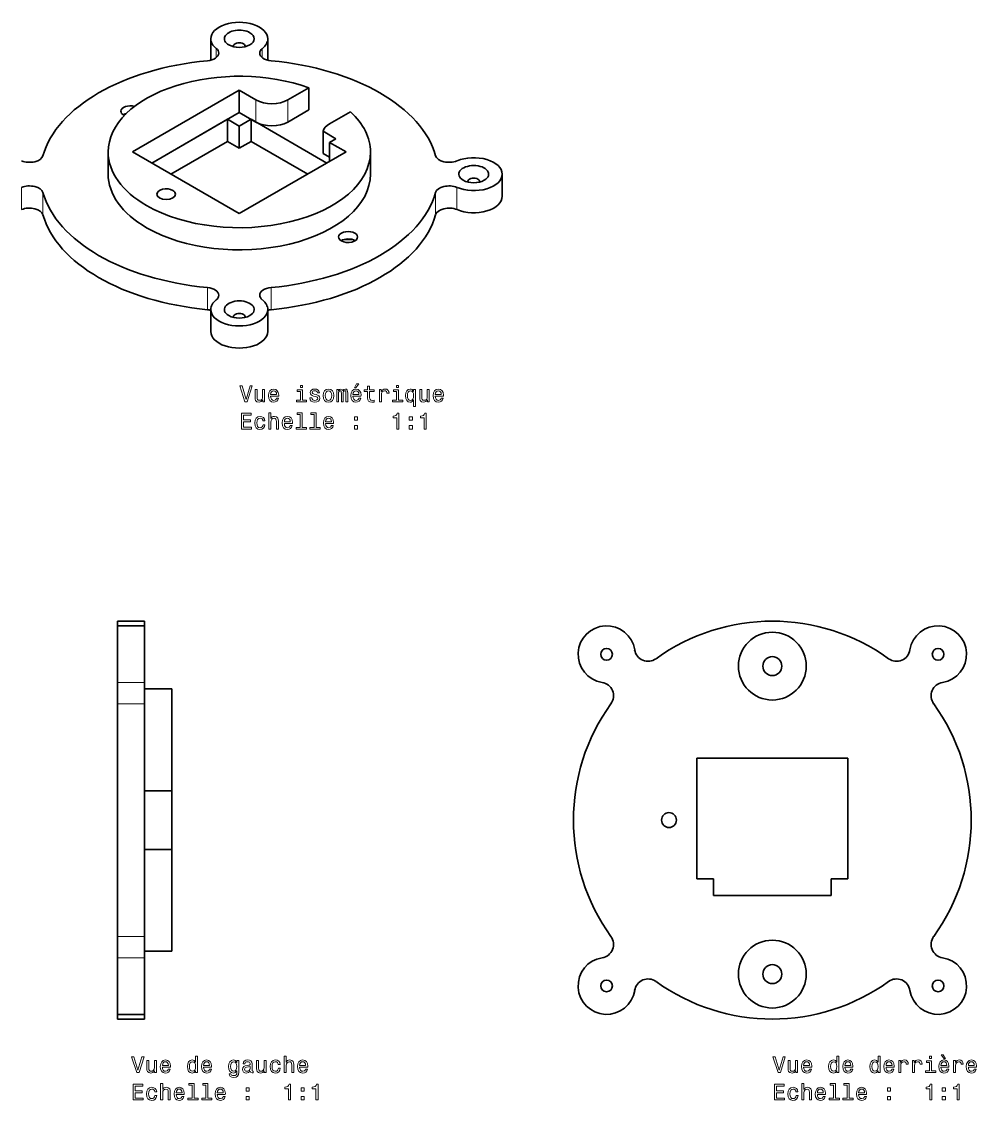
# Model space of a CAD drawing. Extents: x 499 to 928, y 313 to 597.
# Drawn here: x 716.4 to 927.6, y 358.5 to 597.1 of the extents above; entities that cross this region are included whole.
import ezdxf

# ---------------------------------------------------------------- set-up
doc = ezdxf.new("R2010")
doc.units = 0

msp = doc.modelspace()

# ---------------------------------------------------------------- linework, layer by layer
at = {"color": 7, "lineweight": 35, "ltscale": 0.11844}
for p, q in [((758.25, 593.31), (758.25, 588.58)), ((770.85, 593.31), (770.85, 588.58))]:
    msp.add_line(p, q, dxfattribs=at)
at = {"color": 7, "lineweight": 13, "ltscale": 0.050905}
for p, q in [((759.45, 589.14), (759.45, 591.18)), ((769.64, 589.14), (769.64, 591.18))]:
    msp.add_line(p, q, dxfattribs=at)
at = {"color": 7, "lineweight": 35, "ltscale": 0.134218}
msp.add_line((775.29, 579.78), (779.94, 582.47), dxfattribs=at)
at = {"color": 7, "lineweight": 35, "ltscale": 0.122473}
msp.add_line((779.94, 577.57), (779.94, 582.47), dxfattribs=at)
at = {"color": 7, "lineweight": 35}
for p, q in [((740.93, 568.27), (764.55, 581.91)), ((745.17, 565.82), (764.55, 577.01)), ((740.93, 568.27), (764.55, 554.64)), ((788.16, 568.27), (764.55, 554.64)), ((749.61, 427), (749.61, 449.51)), ((737.61, 420.5), (737.61, 446.23)), ((743.61, 420.5), (743.61, 446.23)), ((899.16, 434.2), (865.76, 434.2)), ((865.76, 407.5), (865.76, 434.2)), ((899.16, 434.2), (899.16, 407.5)), ((737.61, 394.77), (737.61, 420.5)), ((743.61, 394.77), (743.61, 420.5)), ((749.61, 391.49), (749.61, 414)), ((869.46, 403.8), (895.46, 403.8)), ((869.46, 403.8), (895.46, 403.8))]:
    msp.add_line(p, q, dxfattribs=at)
at = {"color": 7, "lineweight": 35, "ltscale": 0.106144}
for p, q in [((768.22, 579.78), (764.55, 581.91)), ((768.22, 574.88), (764.55, 577.01))]:
    msp.add_line(p, q, dxfattribs=at)
at = {"color": 7, "lineweight": 35, "ltscale": 0.122475}
for p, q in [((764.55, 577.01), (764.55, 581.91)), ((761.93, 570.6), (761.93, 575.5)), ((767.16, 570.6), (767.16, 575.5)), ((764.55, 569.09), (764.55, 573.99)), ((783.07, 572.84), (783.07, 567.94)), ((735.53, 563.37), (735.53, 568.27)), ((793.56, 563.37), (793.56, 568.27)), ((822.71, 563.37), (822.71, 558.47)), ((758.25, 533.43), (758.25, 528.53)), ((770.85, 533.43), (770.85, 528.53))]:
    msp.add_line(p, q, dxfattribs=at)
at = {"color": 7, "lineweight": 13, "ltscale": 0.122475}
for p, q in [((768.22, 574.88), (768.22, 579.78)), ((775.29, 574.88), (775.29, 579.78)), ((716.39, 555.53), (716.39, 560.43)), ((721.11, 554.41), (721.11, 559.31)), ((807.98, 559.31), (807.98, 554.41)), ((812.7, 560.43), (812.7, 555.53)), ((757.5, 533.4), (757.5, 538.3)), ((771.59, 533.4), (771.59, 538.3))]:
    msp.add_line(p, q, dxfattribs=at)
at = {"color": 7, "lineweight": 35, "ltscale": 0.134219}
for p, q in [((779.94, 577.57), (775.29, 574.88)), ((784.49, 574.48), (789.14, 577.16))]:
    msp.add_line(p, q, dxfattribs=at)
at = {"color": 7, "lineweight": 35, "ltscale": 0.483775}
for p, q in [((745.17, 565.82), (761.93, 575.5)), ((783.92, 565.82), (767.16, 575.5))]:
    msp.add_line(p, q, dxfattribs=at)
at = {"color": 7, "lineweight": 35, "ltscale": 0.075525}
for p, q in [((764.55, 573.99), (761.93, 575.5)), ((764.55, 573.99), (767.16, 575.5)), ((764.55, 569.09), (761.93, 570.6)), ((764.55, 569.09), (767.16, 570.6))]:
    msp.add_line(p, q, dxfattribs=at)
at = {"color": 7, "lineweight": 35, "ltscale": 0.08165}
msp.add_line((785.9, 571.21), (783.07, 572.84), dxfattribs=at)
at = {"color": 7, "lineweight": 35, "ltscale": 0.3613}
for p, q in [((749.41, 563.37), (761.93, 570.6)), ((779.68, 563.37), (767.16, 570.6))]:
    msp.add_line(p, q, dxfattribs=at)
at = {"color": 7, "lineweight": 35, "ltscale": 0.040824}
msp.add_line((785.9, 571.21), (784.49, 570.39), dxfattribs=at)
at = {"color": 7, "lineweight": 35, "ltscale": 0.106145}
for p, q in [((784.49, 570.39), (784.49, 566.15)), ((788.16, 568.27), (784.49, 570.39))]:
    msp.add_line(p, q, dxfattribs=at)
at = {"color": 7, "lineweight": 35, "ltscale": 0.040825}
msp.add_line((784.49, 567.13), (783.07, 567.94), dxfattribs=at)
at = {"color": 7, "lineweight": 35, "ltscale": 0.030039}
msp.add_line((737.61, 463.3), (737.61, 464.5), dxfattribs=at)
at = {"color": 7, "lineweight": 35, "ltscale": 0.15}
for p, q in [((737.61, 464.5), (743.61, 464.5)), ((743.61, 463.47), (737.61, 463.47)), ((743.61, 449.51), (749.61, 449.51)), ((743.61, 427), (749.61, 427)), ((743.61, 414), (749.61, 414)), ((743.61, 391.49), (749.61, 391.49)), ((743.61, 377.53), (737.61, 377.53)), ((737.61, 376.5), (743.61, 376.5))]:
    msp.add_line(p, q, dxfattribs=at)
at = {"color": 7, "lineweight": 35, "ltscale": 0.313062}
for p, q in [((737.61, 463.47), (737.61, 450.95)), ((743.61, 450.95), (743.61, 463.47)), ((737.61, 390.05), (737.61, 377.53)), ((743.61, 377.53), (743.61, 390.05))]:
    msp.add_line(p, q, dxfattribs=at)
at = {"color": 7, "lineweight": 35, "ltscale": 0.025726}
msp.add_line((743.61, 463.47), (743.61, 464.5), dxfattribs=at)
at = {"color": 7, "lineweight": 13, "ltscale": 0.15}
for p, q in [((737.61, 450.95), (743.61, 450.95)), ((737.61, 446.23), (743.61, 446.23)), ((737.61, 394.77), (743.61, 394.77)), ((737.61, 390.05), (743.61, 390.05))]:
    msp.add_line(p, q, dxfattribs=at)
at = {"color": 7, "lineweight": 35, "ltscale": 0.117937}
for p, q in [((737.61, 446.23), (737.61, 450.95)), ((743.61, 446.23), (743.61, 450.95)), ((737.61, 390.05), (737.61, 394.77)), ((743.61, 390.05), (743.61, 394.77))]:
    msp.add_line(p, q, dxfattribs=at)
at = {"color": 7, "lineweight": 35, "ltscale": 0.055}
msp.add_line((899.16, 434.2), (899.16, 432), dxfattribs=at)
at = {"color": 7, "lineweight": 35, "ltscale": 0.325}
msp.add_line((749.61, 414), (749.61, 427), dxfattribs=at)
at = {"color": 7, "lineweight": 35, "ltscale": 0.0375}
msp.add_line((899.16, 409), (899.16, 407.5), dxfattribs=at)
at = {"color": 7, "lineweight": 35, "ltscale": 0.0925}
for p, q in [((869.46, 407.5), (865.76, 407.5)), ((869.46, 407.5), (869.46, 403.8)), ((895.46, 407.5), (895.46, 403.8)), ((895.46, 407.5), (899.16, 407.5))]:
    msp.add_line(p, q, dxfattribs=at)
at = {"color": 7, "lineweight": 35, "ltscale": 0.025702}
for p, q in [((737.61, 376.5), (737.61, 377.53)), ((743.61, 376.5), (743.61, 377.53))]:
    msp.add_line(p, q, dxfattribs=at)
at = {"color": 7, "lineweight": 13}
for points in [[(766.94, 516.54), (766.06, 513.56), (765.16, 516.54), (764.68, 516.54), (765.81, 513.04), (766.32, 513.04), (767.42, 516.54)], [(770.14, 515.75), (769.7, 515.75), (769.7, 514.18), (769.65, 513.82), (769.5, 513.56), (769.28, 513.4), (768.98, 513.35), (768.74, 513.39), (768.59, 513.51), (768.51, 513.71), (768.49, 514.01), (768.49, 515.75), (768.04, 515.75), (768.04, 513.97), (768.06, 513.61), (768.15, 513.31), (768.45, 513.04), (768.91, 512.94), (769.17, 512.98), (769.38, 513.07), (769.57, 513.22), (769.72, 513.45), (769.72, 513.04), (770.14, 513.04)], [(771.48, 514.26), (773.26, 514.26), (773.26, 514.47), (773.18, 515.05), (772.96, 515.48), (772.61, 515.75), (772.14, 515.84), (771.68, 515.74), (771.32, 515.46), (771.1, 515), (771.02, 514.39), (771.09, 513.77), (771.32, 513.32), (771.67, 513.04), (772.12, 512.94), (772.51, 513.01), (772.84, 513.18), (773.07, 513.45), (773.21, 513.81), (772.77, 513.81), (772.68, 513.61), (772.55, 513.46), (772.18, 513.34), (771.89, 513.4), (771.67, 513.57), (771.53, 513.86), (771.48, 514.25)], [(771.48, 514.64), (771.54, 514.98), (771.67, 515.24), (771.88, 515.4), (772.15, 515.45), (772.42, 515.4), (772.63, 515.24), (772.75, 514.98), (772.8, 514.64)], [(778.52, 513.41), (778.52, 515.65), (777.38, 515.65), (777.38, 515.28), (778.08, 515.28), (778.08, 513.41), (777.17, 513.41), (777.17, 513.04), (779.44, 513.04), (779.44, 513.41)], [(778.54, 516.66), (778.07, 516.66), (778.07, 516.15), (778.54, 516.15)], [(781.53, 514.62), (781.1, 514.72), (780.78, 514.83), (780.67, 515.07), (780.71, 515.24), (780.81, 515.36), (780.98, 515.43), (781.23, 515.46), (781.47, 515.43), (781.65, 515.34), (781.77, 515.21), (781.82, 515.02), (782.26, 515.02), (782.26, 515.03), (782.18, 515.36), (781.98, 515.62), (781.65, 515.78), (781.23, 515.84), (780.8, 515.78), (780.49, 515.61), (780.29, 515.37), (780.23, 515.05), (780.28, 514.75), (780.42, 514.54), (780.65, 514.39), (780.99, 514.28), (781.48, 514.16), (781.78, 514.04), (781.86, 513.94), (781.9, 513.78), (781.85, 513.6), (781.73, 513.46), (781.53, 513.37), (781.27, 513.34), (780.99, 513.37), (780.79, 513.47), (780.65, 513.64), (780.6, 513.88), (780.17, 513.88), (780.24, 513.48), (780.45, 513.18), (780.78, 513.01), (781.23, 512.94), (781.7, 513.01), (782.05, 513.18), (782.26, 513.47), (782.34, 513.83), (782.28, 514.15), (782.13, 514.37), (781.87, 514.51)], [(783.11, 514.39), (783.19, 513.77), (783.42, 513.32), (783.79, 513.04), (784.28, 512.94), (784.77, 513.04), (785.14, 513.31), (785.37, 513.77), (785.46, 514.39), (785.37, 515), (785.14, 515.46), (784.77, 515.74), (784.28, 515.84), (783.79, 515.74), (783.42, 515.46), (783.19, 515)], [(783.56, 514.39), (783.6, 514.85), (783.75, 515.18), (783.97, 515.38), (784.28, 515.45), (784.58, 515.38), (784.81, 515.18), (784.95, 514.85), (785, 514.39), (784.95, 513.94), (784.81, 513.6), (784.58, 513.4), (784.28, 513.34), (783.97, 513.4), (783.75, 513.6), (783.6, 513.94)], [(786.1, 513.04), (786.5, 513.04), (786.5, 514.85), (786.53, 515.12), (786.61, 515.32), (786.72, 515.43), (786.87, 515.48), (786.99, 515.44), (787.07, 515.34), (787.11, 515.17), (787.13, 514.94), (787.13, 513.04), (787.51, 513.04), (787.51, 514.85), (787.54, 515.12), (787.61, 515.31), (787.74, 515.43), (787.89, 515.48), (788.01, 515.44), (788.09, 515.34), (788.14, 514.94), (788.14, 513.04), (788.55, 513.04), (788.55, 514.91), (788.52, 515.3), (788.44, 515.59), (788.28, 515.78), (788.02, 515.84), (787.71, 515.74), (787.47, 515.45), (787.29, 515.74), (786.97, 515.84), (786.69, 515.74), (786.49, 515.46), (786.49, 515.75), (786.1, 515.75)], [(789.7, 514.26), (791.47, 514.26), (791.48, 514.47), (791.4, 515.05), (791.17, 515.48), (790.82, 515.75), (790.35, 515.84), (789.89, 515.74), (789.54, 515.46), (789.31, 515), (789.23, 514.39), (789.31, 513.77), (789.54, 513.32), (789.88, 513.04), (790.34, 512.94), (790.73, 513.01), (791.05, 513.18), (791.29, 513.45), (791.43, 513.81), (790.99, 513.81), (790.9, 513.61), (790.77, 513.46), (790.39, 513.34), (790.11, 513.4), (789.89, 513.57), (789.75, 513.86), (789.7, 514.25)], [(789.7, 514.64), (789.75, 514.98), (789.89, 515.24), (790.1, 515.4), (790.37, 515.45), (790.64, 515.4), (790.84, 515.24), (790.97, 514.98), (791.01, 514.64)], [(790, 516.11), (790.3, 516.11), (791, 516.97), (790.51, 516.97)], [(792.94, 515.28), (792.94, 513.92), (792.97, 513.48), (793.11, 513.18), (793.39, 513), (793.87, 512.94), (794.4, 512.97), (794.4, 513.35), (794.01, 513.32), (793.67, 513.36), (793.48, 513.49), (793.4, 513.7), (793.38, 514), (793.38, 515.28), (794.4, 515.28), (794.4, 515.65), (793.38, 515.65), (793.38, 516.45), (792.94, 516.45), (792.94, 515.65), (792.17, 515.65), (792.17, 515.28)], [(795.55, 513.04), (795.99, 513.04), (795.99, 514.59), (796.04, 514.96), (796.17, 515.23), (796.39, 515.39), (796.69, 515.44), (796.91, 515.41), (797.08, 515.31), (797.18, 515.14), (797.22, 514.9), (797.67, 514.9), (797.6, 515.31), (797.44, 515.6), (797.16, 515.78), (796.78, 515.84), (796.53, 515.8), (796.3, 515.7), (796.11, 515.53), (795.95, 515.3), (795.95, 515.75), (795.55, 515.75)], [(799.77, 513.41), (799.77, 515.65), (798.63, 515.65), (798.63, 515.28), (799.33, 515.28), (799.33, 513.41), (798.42, 513.41), (798.42, 513.04), (800.69, 513.04), (800.69, 513.41)], [(799.79, 516.66), (799.32, 516.66), (799.32, 516.15), (799.79, 516.15)], [(803.12, 515.33), (802.96, 515.55), (802.78, 515.72), (802.58, 515.81), (802.34, 515.84), (801.91, 515.74), (801.58, 515.46), (801.36, 515), (801.29, 514.39), (801.36, 513.78), (801.58, 513.32), (801.91, 513.04), (802.34, 512.94), (802.58, 512.97), (802.78, 513.06), (802.96, 513.21), (803.12, 513.45), (803.12, 511.99), (803.56, 511.99), (803.56, 515.75), (803.12, 515.75)], [(801.74, 514.39), (801.79, 514.84), (801.93, 515.17), (802.14, 515.37), (802.42, 515.44), (802.71, 515.37), (802.93, 515.18), (803.06, 514.85), (803.11, 514.39), (803.06, 513.94), (802.93, 513.61), (802.71, 513.41), (802.42, 513.34), (802.14, 513.41), (801.93, 513.61), (801.79, 513.94)], [(806.58, 515.75), (806.13, 515.75), (806.13, 514.18), (806.08, 513.82), (805.94, 513.56), (805.71, 513.4), (805.41, 513.35), (805.17, 513.39), (805.02, 513.51), (804.94, 513.71), (804.92, 514.01), (804.92, 515.75), (804.47, 515.75), (804.47, 513.97), (804.49, 513.61), (804.58, 513.31), (804.88, 513.04), (805.35, 512.94), (805.6, 512.98), (805.82, 513.07), (806, 513.22), (806.15, 513.45), (806.15, 513.04), (806.58, 513.04)], [(807.91, 514.26), (809.69, 514.26), (809.69, 514.47), (809.61, 515.05), (809.39, 515.48), (809.04, 515.75), (808.57, 515.84), (808.11, 515.74), (807.76, 515.46), (807.53, 515), (807.45, 514.39), (807.52, 513.77), (807.75, 513.32), (808.1, 513.04), (808.55, 512.94), (808.95, 513.01), (809.27, 513.18), (809.51, 513.45), (809.64, 513.81), (809.2, 513.81), (809.11, 513.61), (808.98, 513.46), (808.61, 513.34), (808.32, 513.4), (808.1, 513.57), (807.96, 513.86), (807.91, 514.25)], [(807.91, 514.64), (807.97, 514.98), (808.1, 515.24), (808.31, 515.4), (808.58, 515.45), (808.85, 515.4), (809.06, 515.24), (809.18, 514.98), (809.23, 514.64)], [(765.01, 506.99), (767.22, 506.99), (767.22, 507.41), (765.47, 507.41), (765.47, 508.6), (767.03, 508.6), (767.03, 509.02), (765.47, 509.02), (765.47, 510.07), (767.18, 510.07), (767.18, 510.49), (765.01, 510.49)], [(769.78, 508.8), (770.22, 508.8), (770.13, 509.2), (769.91, 509.52), (769.57, 509.72), (769.14, 509.79), (768.65, 509.69), (768.28, 509.41), (768.05, 508.95), (767.97, 508.34), (768.05, 507.73), (768.27, 507.27), (768.63, 506.99), (769.12, 506.89), (769.55, 506.97), (769.89, 507.18), (770.12, 507.52), (770.23, 507.96), (769.8, 507.96), (769.73, 507.68), (769.58, 507.46), (769.38, 507.33), (769.14, 507.29), (768.83, 507.36), (768.61, 507.56), (768.47, 507.89), (768.42, 508.35), (768.47, 508.81), (768.61, 509.13), (768.84, 509.34), (769.14, 509.41), (769.4, 509.36), (769.59, 509.24), (769.73, 509.05)], [(771.09, 506.99), (771.54, 506.99), (771.54, 508.55), (771.58, 508.91), (771.73, 509.17), (771.96, 509.34), (772.26, 509.4), (772.5, 509.35), (772.65, 509.21), (772.73, 508.98), (772.75, 508.68), (772.75, 506.99), (773.2, 506.99), (773.2, 508.77), (773.18, 509.13), (773.08, 509.43), (772.79, 509.7), (772.32, 509.79), (772.07, 509.76), (771.85, 509.66), (771.67, 509.51), (771.54, 509.31), (771.54, 510.61), (771.09, 510.61)], [(774.52, 508.22), (776.29, 508.22), (776.3, 508.42), (776.22, 509), (775.99, 509.44), (775.64, 509.7), (775.17, 509.79), (774.71, 509.69), (774.36, 509.41), (774.13, 508.95), (774.05, 508.35), (774.13, 507.73), (774.36, 507.27), (774.7, 506.99), (775.16, 506.89), (775.55, 506.96), (775.87, 507.13), (776.11, 507.4), (776.25, 507.77), (775.81, 507.77), (775.72, 507.57), (775.59, 507.41), (775.21, 507.29), (774.93, 507.35), (774.71, 507.53), (774.57, 507.81), (774.52, 508.2)], [(774.52, 508.59), (774.57, 508.94), (774.71, 509.19), (774.92, 509.35), (775.19, 509.41), (775.46, 509.35), (775.66, 509.19), (775.79, 508.94), (775.83, 508.59)], [(778.05, 510.24), (778.05, 507.36), (777.13, 507.36), (777.13, 506.99), (779.4, 506.99), (779.4, 507.36), (778.49, 507.36), (778.49, 510.61), (777.35, 510.61), (777.35, 510.24)], [(781.08, 510.24), (781.08, 507.36), (780.17, 507.36), (780.17, 506.99), (782.43, 506.99), (782.43, 507.36), (781.53, 507.36), (781.53, 510.61), (780.39, 510.61), (780.39, 510.24)], [(783.63, 508.22), (785.4, 508.22), (785.41, 508.42), (785.32, 509), (785.1, 509.44), (784.75, 509.7), (784.28, 509.79), (783.82, 509.69), (783.47, 509.41), (783.24, 508.95), (783.16, 508.35), (783.24, 507.73), (783.46, 507.27), (783.81, 506.99), (784.27, 506.89), (784.66, 506.96), (784.98, 507.13), (785.22, 507.4), (785.35, 507.77), (784.92, 507.77), (784.83, 507.57), (784.69, 507.41), (784.32, 507.29), (784.03, 507.35), (783.82, 507.53), (783.68, 507.81), (783.63, 508.2)], [(783.63, 508.59), (783.68, 508.94), (783.82, 509.19), (784.02, 509.35), (784.3, 509.41), (784.56, 509.35), (784.77, 509.19), (784.9, 508.94), (784.94, 508.59)], [(790, 508.95), (790.7, 508.95), (790.7, 509.7), (790, 509.7)], [(799.37, 506.99), (799.83, 506.99), (799.83, 510.52), (799.49, 510.52), (799.4, 510.21), (799.21, 510), (798.94, 509.88), (798.55, 509.84), (798.55, 509.48), (799.37, 509.48)], [(802.15, 508.95), (802.84, 508.95), (802.84, 509.7), (802.15, 509.7)], [(805.44, 506.99), (805.9, 506.99), (805.9, 510.52), (805.56, 510.52), (805.47, 510.21), (805.29, 510), (805.01, 509.88), (804.63, 509.84), (804.63, 509.48), (805.44, 509.48)], [(790, 506.99), (790.7, 506.99), (790.7, 507.74), (790, 507.74)], [(802.15, 506.99), (802.84, 506.99), (802.84, 507.74), (802.15, 507.74)], [(743, 368.15), (742.12, 365.17), (741.22, 368.15), (740.74, 368.15), (741.87, 364.64), (742.38, 364.64), (743.48, 368.15)], [(754.89, 365.06), (754.89, 364.64), (755.33, 364.64), (755.33, 368.26), (754.89, 368.26), (754.89, 366.94), (754.56, 367.32), (754.35, 367.41), (754.11, 367.45), (753.68, 367.35), (753.35, 367.06), (753.13, 366.61), (753.06, 366), (753.13, 365.39), (753.35, 364.93), (753.68, 364.64), (754.11, 364.55), (754.35, 364.58), (754.56, 364.67)], [(774.48, 364.64), (774.92, 364.64), (774.92, 366.21), (774.97, 366.56), (775.11, 366.83), (775.34, 366.99), (775.64, 367.05), (775.88, 367), (776.04, 366.86), (776.11, 366.64), (776.14, 366.33), (776.14, 364.64), (776.58, 364.64), (776.58, 366.42), (776.56, 366.78), (776.47, 367.08), (776.17, 367.35), (775.71, 367.45), (775.46, 367.41), (775.24, 367.32), (775.06, 367.16), (774.92, 366.96), (774.92, 368.26), (774.48, 368.26)], [(884.85, 368.15), (883.98, 365.17), (883.07, 368.15), (882.59, 368.15), (883.72, 364.64), (884.23, 364.64), (885.33, 368.15)], [(896.74, 365.06), (896.74, 364.64), (897.18, 364.64), (897.18, 368.26), (896.75, 368.26), (896.75, 366.94), (896.41, 367.32), (896.2, 367.41), (895.96, 367.45), (895.54, 367.35), (895.2, 367.06), (894.99, 366.61), (894.91, 366), (894.99, 365.39), (895.2, 364.93), (895.54, 364.64), (895.96, 364.55), (896.2, 364.58), (896.41, 364.67)], [(905.85, 365.06), (905.85, 364.64), (906.29, 364.64), (906.29, 368.26), (905.85, 368.26), (905.85, 366.94), (905.52, 367.32), (905.31, 367.41), (905.07, 367.45), (904.64, 367.35), (904.31, 367.06), (904.09, 366.61), (904.02, 366), (904.09, 365.39), (904.31, 364.93), (904.64, 364.64), (905.07, 364.55), (905.31, 364.58), (905.52, 364.67)], [(917.7, 368.26), (917.23, 368.26), (917.23, 367.76), (917.7, 367.76)], [(920.77, 367.72), (920.26, 368.58), (919.77, 368.58), (920.47, 367.72)], [(746.2, 367.35), (745.76, 367.35), (745.76, 365.79), (745.71, 365.43), (745.56, 365.16), (745.34, 365), (745.04, 364.95), (744.8, 364.99), (744.65, 365.11), (744.57, 365.32), (744.55, 365.61), (744.55, 367.35), (744.1, 367.35), (744.1, 365.57), (744.12, 365.21), (744.21, 364.92), (744.51, 364.64), (744.97, 364.55), (745.23, 364.58), (745.44, 364.67), (745.63, 364.83), (745.78, 365.06), (745.78, 364.64), (746.2, 364.64)], [(747.54, 365.87), (749.32, 365.87), (749.32, 366.08), (749.24, 366.66), (749.02, 367.09), (748.67, 367.35), (748.2, 367.45), (747.74, 367.35), (747.38, 367.06), (747.16, 366.61), (747.08, 366), (747.15, 365.38), (747.38, 364.93), (747.73, 364.64), (748.18, 364.55), (748.58, 364.61), (748.9, 364.78), (749.13, 365.06), (749.27, 365.42), (748.83, 365.42), (748.74, 365.22), (748.61, 365.07), (748.24, 364.95), (747.95, 365), (747.73, 365.18), (747.59, 365.47), (747.54, 365.85)], [(747.54, 366.24), (747.6, 366.59), (747.73, 366.85), (747.94, 367), (748.21, 367.06), (748.48, 367), (748.69, 366.85), (748.81, 366.59), (748.86, 366.24)], [(754.19, 367.05), (754.48, 366.98), (754.7, 366.78), (754.83, 366.45), (754.88, 366), (754.83, 365.54), (754.7, 365.21), (754.48, 365.01), (754.19, 364.95), (753.91, 365.01), (753.7, 365.21), (753.56, 365.55), (753.51, 366), (753.56, 366.45), (753.7, 366.78), (753.91, 366.98)], [(756.65, 365.87), (758.42, 365.87), (758.43, 366.08), (758.35, 366.66), (758.13, 367.09), (757.77, 367.35), (757.3, 367.45), (756.85, 367.35), (756.49, 367.06), (756.27, 366.61), (756.19, 366), (756.26, 365.38), (756.49, 364.93), (756.84, 364.64), (757.29, 364.55), (757.68, 364.61), (758.01, 364.78), (758.24, 365.06), (758.38, 365.42), (757.94, 365.42), (757.85, 365.22), (757.72, 365.07), (757.35, 364.95), (757.06, 365), (756.84, 365.18), (756.7, 365.47), (756.65, 365.85)], [(756.65, 366.24), (756.7, 366.59), (756.84, 366.85), (757.05, 367), (757.32, 367.06), (757.59, 367), (757.79, 366.85), (757.92, 366.59), (757.97, 366.24)], [(764.44, 364.76), (764.44, 367.35), (764.02, 367.35), (764.02, 366.91), (763.67, 367.31), (763.46, 367.41), (763.22, 367.45), (762.79, 367.35), (762.46, 367.06), (762.24, 366.61), (762.17, 366), (762.24, 365.38), (762.46, 364.93), (762.79, 364.64), (763.22, 364.55), (763.46, 364.58), (763.66, 364.67), (764.02, 365.06), (764.02, 364.67), (763.98, 364.37), (763.87, 364.15), (763.65, 364.03), (763.34, 363.98), (763.06, 364.01), (762.86, 364.09), (762.75, 364.22), (762.71, 364.4), (762.28, 364.4), (762.28, 364.38), (762.35, 364.05), (762.55, 363.81), (762.87, 363.65), (763.31, 363.6), (763.84, 363.68), (764.18, 363.89), (764.38, 364.26)], [(762.63, 366), (762.67, 366.45), (762.81, 366.78), (763.02, 366.98), (763.3, 367.05), (763.6, 366.98), (763.82, 366.78), (763.96, 366.45), (764.01, 366), (763.96, 365.54), (763.82, 365.21), (763.6, 365.01), (763.3, 364.95), (763.02, 365.01), (762.81, 365.21), (762.67, 365.55)], [(766.98, 365), (766.98, 364.98), (767, 364.81), (767.08, 364.69), (767.4, 364.59), (767.64, 364.63), (767.64, 364.98), (767.54, 364.96), (767.4, 365.03), (767.37, 365.23), (767.37, 366.63), (767.31, 366.99), (767.13, 367.24), (766.83, 367.39), (766.39, 367.45), (765.97, 367.39), (765.66, 367.22), (765.46, 366.95), (765.39, 366.6), (765.39, 366.56), (765.79, 366.56), (765.83, 366.78), (765.94, 366.93), (766.12, 367.02), (766.38, 367.05), (766.62, 367.03), (766.8, 366.95), (766.91, 366.82), (766.94, 366.64), (766.92, 366.43), (766.84, 366.32), (766.64, 366.27), (766.26, 366.23), (765.83, 366.14), (765.52, 365.98), (765.34, 365.73), (765.28, 365.35), (765.33, 365.02), (765.49, 364.77), (765.74, 364.62), (766.09, 364.56), (766.56, 364.67)], [(766.93, 365.59), (766.87, 365.33), (766.71, 365.13), (766.46, 365), (766.17, 364.95), (765.97, 364.98), (765.84, 365.06), (765.75, 365.2), (765.73, 365.39), (765.75, 365.57), (765.83, 365.7), (766.15, 365.84), (766.56, 365.9), (766.93, 366.02)], [(770.49, 367.35), (770.05, 367.35), (770.05, 365.79), (770, 365.43), (769.85, 365.16), (769.63, 365), (769.33, 364.95), (769.09, 364.99), (768.94, 365.11), (768.85, 365.32), (768.83, 365.61), (768.83, 367.35), (768.39, 367.35), (768.39, 365.57), (768.41, 365.21), (768.5, 364.92), (768.79, 364.64), (769.26, 364.55), (769.51, 364.58), (769.73, 364.67), (769.92, 364.83), (770.07, 365.06), (770.07, 364.64), (770.49, 364.64)], [(773.17, 366.45), (773.6, 366.45), (773.51, 366.86), (773.3, 367.18), (772.96, 367.37), (772.52, 367.45), (772.04, 367.35), (771.67, 367.06), (771.44, 366.61), (771.36, 365.99), (771.43, 365.38), (771.66, 364.93), (772.02, 364.64), (772.51, 364.55), (772.94, 364.62), (773.28, 364.84), (773.51, 365.17), (773.61, 365.61), (773.19, 365.61), (773.11, 365.33), (772.97, 365.12), (772.77, 364.99), (772.52, 364.95), (772.21, 365.01), (771.99, 365.21), (771.85, 365.54), (771.81, 366.01), (771.85, 366.46), (772, 366.79), (772.22, 366.99), (772.52, 367.06), (772.78, 367.01), (772.98, 366.9), (773.11, 366.71)], [(777.9, 365.87), (779.68, 365.87), (779.68, 366.08), (779.6, 366.66), (779.38, 367.09), (779.03, 367.35), (778.56, 367.45), (778.1, 367.35), (777.75, 367.06), (777.52, 366.61), (777.44, 366), (777.51, 365.38), (777.74, 364.93), (778.09, 364.64), (778.54, 364.55), (778.94, 364.61), (779.26, 364.78), (779.5, 365.06), (779.63, 365.42), (779.19, 365.42), (779.1, 365.22), (778.97, 365.07), (778.6, 364.95), (778.31, 365), (778.09, 365.18), (777.95, 365.47), (777.9, 365.85)], [(777.9, 366.24), (777.96, 366.59), (778.09, 366.85), (778.3, 367), (778.57, 367.06), (778.84, 367), (779.05, 366.85), (779.17, 366.59), (779.22, 366.24)], [(888.06, 367.35), (887.61, 367.35), (887.61, 365.79), (887.56, 365.43), (887.42, 365.16), (887.19, 365), (886.89, 364.95), (886.65, 364.99), (886.5, 365.11), (886.42, 365.32), (886.4, 365.61), (886.4, 367.35), (885.95, 367.35), (885.95, 365.57), (885.97, 365.21), (886.06, 364.92), (886.36, 364.64), (886.83, 364.55), (887.08, 364.58), (887.29, 364.67), (887.48, 364.83), (887.63, 365.06), (887.63, 364.64), (888.06, 364.64)], [(889.39, 365.87), (891.17, 365.87), (891.17, 366.08), (891.09, 366.66), (890.87, 367.09), (890.52, 367.35), (890.05, 367.45), (889.59, 367.35), (889.24, 367.06), (889.01, 366.61), (888.93, 366), (889, 365.38), (889.23, 364.93), (889.58, 364.64), (890.03, 364.55), (890.43, 364.61), (890.75, 364.78), (890.99, 365.06), (891.12, 365.42), (890.68, 365.42), (890.59, 365.22), (890.46, 365.07), (890.09, 364.95), (889.8, 365), (889.58, 365.18), (889.44, 365.47), (889.39, 365.85)], [(889.39, 366.24), (889.45, 366.59), (889.58, 366.85), (889.79, 367), (890.06, 367.06), (890.33, 367), (890.54, 366.85), (890.66, 366.59), (890.71, 366.24)], [(896.04, 367.05), (896.33, 366.98), (896.55, 366.78), (896.69, 366.45), (896.74, 366), (896.69, 365.54), (896.55, 365.21), (896.33, 365.01), (896.04, 364.95), (895.76, 365.01), (895.55, 365.21), (895.41, 365.55), (895.36, 366), (895.41, 366.45), (895.55, 366.78), (895.76, 366.98)], [(898.5, 365.87), (900.28, 365.87), (900.28, 366.08), (900.2, 366.66), (899.98, 367.09), (899.63, 367.35), (899.16, 367.45), (898.7, 367.35), (898.34, 367.06), (898.12, 366.61), (898.04, 366), (898.11, 365.38), (898.34, 364.93), (898.69, 364.64), (899.14, 364.55), (899.53, 364.61), (899.86, 364.78), (900.09, 365.06), (900.23, 365.42), (899.79, 365.42), (899.7, 365.22), (899.57, 365.07), (899.2, 364.95), (898.91, 365), (898.69, 365.18), (898.55, 365.47), (898.5, 365.85)], [(898.5, 366.24), (898.56, 366.59), (898.69, 366.85), (898.9, 367), (899.17, 367.06), (899.44, 367), (899.65, 366.85), (899.77, 366.59), (899.82, 366.24)], [(905.15, 367.05), (905.44, 366.98), (905.66, 366.78), (905.79, 366.45), (905.84, 366), (905.79, 365.54), (905.66, 365.21), (905.44, 365.01), (905.15, 364.95), (904.87, 365.01), (904.66, 365.21), (904.52, 365.55), (904.47, 366), (904.52, 366.45), (904.66, 366.78), (904.87, 366.98)], [(907.61, 365.87), (909.38, 365.87), (909.39, 366.08), (909.31, 366.66), (909.09, 367.09), (908.73, 367.35), (908.26, 367.45), (907.81, 367.35), (907.45, 367.06), (907.23, 366.61), (907.14, 366), (907.22, 365.38), (907.45, 364.93), (907.8, 364.64), (908.25, 364.55), (908.64, 364.61), (908.97, 364.78), (909.2, 365.06), (909.34, 365.42), (908.9, 365.42), (908.81, 365.22), (908.68, 365.07), (908.3, 364.95), (908.02, 365), (907.8, 365.18), (907.66, 365.47), (907.61, 365.85)], [(907.61, 366.24), (907.66, 366.59), (907.8, 366.85), (908.01, 367), (908.28, 367.06), (908.55, 367), (908.75, 366.85), (908.88, 366.59), (908.93, 366.24)], [(910.42, 364.64), (910.87, 364.64), (910.87, 366.19), (910.91, 366.56), (911.05, 366.83), (911.27, 366.99), (911.57, 367.05), (911.79, 367.01), (911.96, 366.91), (912.06, 366.74), (912.09, 366.51), (912.54, 366.51), (912.48, 366.92), (912.31, 367.21), (912.04, 367.39), (911.66, 367.45), (911.4, 367.41), (911.18, 367.31), (910.98, 367.13), (910.83, 366.9), (910.83, 367.35), (910.42, 367.35)], [(913.46, 364.64), (913.9, 364.64), (913.9, 366.19), (913.95, 366.56), (914.08, 366.83), (914.31, 366.99), (914.6, 367.05), (914.83, 367.01), (914.99, 366.91), (915.09, 366.74), (915.13, 366.51), (915.58, 366.51), (915.52, 366.92), (915.35, 367.21), (915.07, 367.39), (914.69, 367.45), (914.44, 367.41), (914.22, 367.31), (914.02, 367.13), (913.86, 366.9), (913.86, 367.35), (913.46, 367.35)], [(917.69, 365.02), (917.69, 367.26), (916.55, 367.26), (916.55, 366.88), (917.24, 366.88), (917.24, 365.02), (916.33, 365.02), (916.33, 364.64), (918.6, 364.64), (918.6, 365.02)], [(919.75, 365.87), (921.53, 365.87), (921.53, 366.08), (921.45, 366.66), (921.23, 367.09), (920.88, 367.35), (920.41, 367.45), (919.95, 367.35), (919.6, 367.06), (919.37, 366.61), (919.29, 366), (919.36, 365.38), (919.59, 364.93), (919.94, 364.64), (920.39, 364.55), (920.79, 364.61), (921.11, 364.78), (921.35, 365.06), (921.48, 365.42), (921.04, 365.42), (920.95, 365.22), (920.82, 365.07), (920.45, 364.95), (920.16, 365), (919.94, 365.18), (919.8, 365.47), (919.75, 365.85)], [(919.75, 366.24), (919.81, 366.59), (919.94, 366.85), (920.15, 367), (920.42, 367.06), (920.69, 367), (920.9, 366.85), (921.02, 366.59), (921.07, 366.24)], [(922.57, 364.64), (923.01, 364.64), (923.01, 366.19), (923.06, 366.56), (923.19, 366.83), (923.41, 366.99), (923.71, 367.05), (923.93, 367.01), (924.1, 366.91), (924.2, 366.74), (924.24, 366.51), (924.69, 366.51), (924.62, 366.92), (924.46, 367.21), (924.18, 367.39), (923.8, 367.45), (923.55, 367.41), (923.32, 367.31), (923.13, 367.13), (922.97, 366.9), (922.97, 367.35), (922.57, 367.35)], [(925.82, 365.87), (927.6, 365.87), (927.61, 366.08), (927.52, 366.66), (927.3, 367.09), (926.95, 367.35), (926.48, 367.45), (926.02, 367.35), (925.67, 367.06), (925.44, 366.61), (925.36, 366), (925.44, 365.38), (925.66, 364.93), (926.01, 364.64), (926.47, 364.55), (926.86, 364.61), (927.18, 364.78), (927.42, 365.06), (927.55, 365.42), (927.12, 365.42), (927.03, 365.22), (926.89, 365.07), (926.52, 364.95), (926.23, 365), (926.02, 365.18), (925.88, 365.47), (925.82, 365.85)], [(925.82, 366.24), (925.88, 366.59), (926.02, 366.85), (926.22, 367), (926.5, 367.06), (926.76, 367), (926.97, 366.85), (927.1, 366.59), (927.14, 366.24)], [(741.07, 358.6), (743.28, 358.6), (743.28, 359.02), (741.53, 359.02), (741.53, 360.21), (743.09, 360.21), (743.09, 360.62), (741.53, 360.62), (741.53, 361.67), (743.24, 361.67), (743.24, 362.1), (741.07, 362.1)], [(745.84, 360.41), (746.28, 360.41), (746.19, 360.81), (745.97, 361.13), (745.63, 361.32), (745.2, 361.4), (744.71, 361.3), (744.34, 361.02), (744.11, 360.56), (744.03, 359.94), (744.11, 359.33), (744.33, 358.88), (744.69, 358.6), (745.18, 358.5), (745.61, 358.58), (745.95, 358.79), (746.18, 359.12), (746.29, 359.56), (745.86, 359.56), (745.79, 359.28), (745.65, 359.07), (745.44, 358.94), (745.2, 358.9), (744.89, 358.96), (744.67, 359.17), (744.53, 359.49), (744.49, 359.96), (744.53, 360.41), (744.67, 360.74), (744.9, 360.94), (745.2, 361.01), (745.46, 360.97), (745.66, 360.85), (745.79, 360.66)], [(747.15, 358.6), (747.6, 358.6), (747.6, 360.16), (747.64, 360.52), (747.79, 360.78), (748.02, 360.94), (748.32, 361), (748.56, 360.95), (748.71, 360.82), (748.79, 360.59), (748.81, 360.29), (748.81, 358.6), (749.26, 358.6), (749.26, 360.38), (749.24, 360.73), (749.15, 361.03), (748.85, 361.3), (748.38, 361.4), (748.13, 361.37), (747.91, 361.27), (747.73, 361.12), (747.6, 360.91), (747.6, 362.22), (747.15, 362.22)], [(750.58, 359.82), (752.35, 359.82), (752.36, 360.03), (752.28, 360.61), (752.05, 361.04), (751.7, 361.3), (751.23, 361.4), (750.77, 361.3), (750.42, 361.02), (750.19, 360.56), (750.11, 359.95), (750.19, 359.33), (750.42, 358.88), (750.76, 358.6), (751.22, 358.5), (751.61, 358.57), (751.93, 358.74), (752.17, 359.01), (752.31, 359.37), (751.87, 359.37), (751.78, 359.17), (751.65, 359.02), (751.27, 358.9), (750.99, 358.95), (750.77, 359.13), (750.63, 359.42), (750.58, 359.81)], [(750.58, 360.2), (750.63, 360.54), (750.77, 360.8), (750.98, 360.96), (751.25, 361.01), (751.52, 360.96), (751.72, 360.8), (751.85, 360.54), (751.89, 360.2)], [(754.11, 361.84), (754.11, 358.97), (753.19, 358.97), (753.19, 358.6), (755.46, 358.6), (755.46, 358.97), (754.55, 358.97), (754.55, 362.22), (753.41, 362.22), (753.41, 361.84)], [(757.14, 361.84), (757.14, 358.97), (756.23, 358.97), (756.23, 358.6), (758.5, 358.6), (758.5, 358.97), (757.59, 358.97), (757.59, 362.22), (756.45, 362.22), (756.45, 361.84)], [(759.69, 359.82), (761.46, 359.82), (761.47, 360.03), (761.38, 360.61), (761.16, 361.04), (760.81, 361.3), (760.34, 361.4), (759.88, 361.3), (759.53, 361.02), (759.3, 360.56), (759.22, 359.95), (759.3, 359.33), (759.52, 358.88), (759.87, 358.6), (760.33, 358.5), (760.72, 358.57), (761.04, 358.74), (761.28, 359.01), (761.42, 359.37), (760.98, 359.37), (760.89, 359.17), (760.75, 359.02), (760.38, 358.9), (760.09, 358.95), (759.88, 359.13), (759.74, 359.42), (759.69, 359.81)], [(759.69, 360.2), (759.74, 360.54), (759.88, 360.8), (760.08, 360.96), (760.36, 361.01), (760.62, 360.96), (760.83, 360.8), (760.96, 360.54), (761, 360.2)], [(766.07, 360.55), (766.76, 360.55), (766.76, 361.3), (766.07, 361.3)], [(775.43, 358.6), (775.89, 358.6), (775.89, 362.12), (775.55, 362.12), (775.46, 361.81), (775.27, 361.61), (775, 361.49), (774.61, 361.45), (774.61, 361.09), (775.43, 361.09)], [(778.21, 360.55), (778.91, 360.55), (778.91, 361.3), (778.21, 361.3)], [(781.5, 358.6), (781.96, 358.6), (781.96, 362.12), (781.62, 362.12), (781.53, 361.81), (781.35, 361.61), (781.07, 361.49), (780.69, 361.45), (780.69, 361.09), (781.5, 361.09)], [(882.92, 358.6), (885.14, 358.6), (885.14, 359.02), (883.38, 359.02), (883.38, 360.21), (884.94, 360.21), (884.94, 360.62), (883.38, 360.62), (883.38, 361.67), (885.1, 361.67), (885.1, 362.1), (882.92, 362.1)], [(887.69, 360.41), (888.13, 360.41), (888.04, 360.81), (887.82, 361.13), (887.49, 361.32), (887.05, 361.4), (886.56, 361.3), (886.2, 361.02), (885.96, 360.56), (885.88, 359.94), (885.96, 359.33), (886.19, 358.88), (886.54, 358.6), (887.03, 358.5), (887.47, 358.58), (887.8, 358.79), (888.04, 359.12), (888.14, 359.56), (887.71, 359.56), (887.64, 359.28), (887.5, 359.07), (887.29, 358.94), (887.05, 358.9), (886.74, 358.96), (886.52, 359.17), (886.38, 359.49), (886.34, 359.96), (886.38, 360.41), (886.52, 360.74), (886.75, 360.94), (887.05, 361.01), (887.31, 360.97), (887.51, 360.85), (887.64, 360.66)], [(889, 358.6), (889.45, 358.6), (889.45, 360.16), (889.49, 360.52), (889.64, 360.78), (889.87, 360.94), (890.17, 361), (890.41, 360.95), (890.56, 360.82), (890.64, 360.59), (890.66, 360.29), (890.66, 358.6), (891.11, 358.6), (891.11, 360.38), (891.09, 360.73), (891, 361.03), (890.7, 361.3), (890.23, 361.4), (889.98, 361.37), (889.77, 361.27), (889.58, 361.12), (889.45, 360.91), (889.45, 362.22), (889, 362.22)], [(892.43, 359.82), (894.2, 359.82), (894.21, 360.03), (894.13, 360.61), (893.91, 361.04), (893.55, 361.3), (893.08, 361.4), (892.63, 361.3), (892.27, 361.02), (892.05, 360.56), (891.96, 359.95), (892.04, 359.33), (892.27, 358.88), (892.62, 358.6), (893.07, 358.5), (893.46, 358.57), (893.79, 358.74), (894.02, 359.01), (894.16, 359.37), (893.72, 359.37), (893.63, 359.17), (893.5, 359.02), (893.12, 358.9), (892.84, 358.95), (892.62, 359.13), (892.48, 359.42), (892.43, 359.81)], [(892.43, 360.2), (892.48, 360.54), (892.62, 360.8), (892.83, 360.96), (893.1, 361.01), (893.37, 360.96), (893.57, 360.8), (893.7, 360.54), (893.74, 360.2)], [(895.96, 361.84), (895.96, 358.97), (895.05, 358.97), (895.05, 358.6), (897.31, 358.6), (897.31, 358.97), (896.4, 358.97), (896.4, 362.22), (895.26, 362.22), (895.26, 361.84)], [(898.99, 361.84), (898.99, 358.97), (898.08, 358.97), (898.08, 358.6), (900.35, 358.6), (900.35, 358.97), (899.44, 358.97), (899.44, 362.22), (898.3, 362.22), (898.3, 361.84)], [(901.54, 359.82), (903.31, 359.82), (903.32, 360.03), (903.24, 360.61), (903.01, 361.04), (902.66, 361.3), (902.19, 361.4), (901.73, 361.3), (901.38, 361.02), (901.15, 360.56), (901.07, 359.95), (901.15, 359.33), (901.38, 358.88), (901.72, 358.6), (902.18, 358.5), (902.57, 358.57), (902.89, 358.74), (903.13, 359.01), (903.27, 359.37), (902.83, 359.37), (902.74, 359.17), (902.61, 359.02), (902.23, 358.9), (901.95, 358.95), (901.73, 359.13), (901.59, 359.42), (901.54, 359.81)], [(901.54, 360.2), (901.59, 360.54), (901.73, 360.8), (901.94, 360.96), (902.21, 361.01), (902.47, 360.96), (902.68, 360.8), (902.81, 360.54), (902.85, 360.2)], [(907.92, 360.55), (908.61, 360.55), (908.61, 361.3), (907.92, 361.3)], [(917.28, 358.6), (917.74, 358.6), (917.74, 362.12), (917.4, 362.12), (917.31, 361.81), (917.13, 361.61), (916.85, 361.49), (916.46, 361.45), (916.46, 361.09), (917.28, 361.09)], [(920.06, 360.55), (920.76, 360.55), (920.76, 361.3), (920.06, 361.3)], [(923.35, 358.6), (923.81, 358.6), (923.81, 362.12), (923.47, 362.12), (923.38, 361.81), (923.2, 361.61), (922.92, 361.49), (922.54, 361.45), (922.54, 361.09), (923.35, 361.09)], [(766.07, 358.6), (766.76, 358.6), (766.76, 359.35), (766.07, 359.35)], [(778.21, 358.6), (778.91, 358.6), (778.91, 359.35), (778.21, 359.35)], [(907.92, 358.6), (908.61, 358.6), (908.61, 359.35), (907.92, 359.35)], [(920.06, 358.6), (920.76, 358.6), (920.76, 359.35), (920.06, 359.35)]]:
    msp.add_lwpolyline(points, close=True, dxfattribs=at)
at = {"color": 7, "lineweight": 35}
for centre, radius in [((882.46, 454.56), 7.5), ((845.79, 457.17), 1.3), ((919.13, 457.17), 1.3), ((882.46, 454.56), 2.1), ((859.6, 420.5), 1.65), ((882.46, 386.44), 7.5), ((882.46, 386.44), 2.1), ((845.79, 383.83), 1.3), ((919.13, 383.83), 1.3)]:
    msp.add_circle(centre, radius, dxfattribs=at)
for centre, radius, start, end in [((845.79, 457.17), 6.3, 8.998, 261.002), ((882.46, 420.5), 44, 54.2114, 125.7886), ((919.13, 457.17), 6.3, 278.998, 171.002), ((854.97, 458.63), 3, 188.998, 305.7886), ((909.94, 458.63), 3, 234.2114, 351.002), ((844.33, 447.99), 3, 324.2114, 81.002), ((920.58, 447.99), 3, 98.998, 215.7886), ((882.46, 420.5), 44, 144.2114, 215.7886), ((882.46, 420.5), 44, 324.2114, 35.7886), ((844.33, 393.01), 3, 278.998, 35.7886), ((920.58, 393.01), 3, 144.2114, 261.002), ((845.79, 383.83), 6.3, 98.998, 351.002), ((919.13, 383.83), 6.3, 188.998, 81.002), ((854.97, 382.37), 3, 54.2114, 171.002), ((882.46, 420.5), 44, 234.2114, 305.7886), ((909.94, 382.37), 3, 8.998, 125.7886)]:
    msp.add_arc(centre, radius, start, end, dxfattribs=at)
for centre, major_axis, start_param, end_param in [((764.55, 593.31), (6.3, 0), 6.283185, 9.424778), ((764.55, 593.31), (3.3, 0), 0.785398, 3.926991), ((764.55, 593.31), (3.3, 0), 5.497787, 7.068583), ((764.55, 593.31), (6.3, 0), 3.141593, 3.769947), ((764.55, 593.31), (3.3, 0), 3.926991, 5.497787), ((764.55, 591.68), (1.3, 0), 0, 3.141593), ((764.55, 593.31), (6.3, 0), 5.654831, 6.283185), ((757.02, 590.16), (3, 0), 4.873159, 6.283139), ((757.02, 590.16), (3, 0), 6.283139, 6.911539), ((764.55, 591.68), (1.3, 0), 3.141593, 3.304915), ((764.55, 591.68), (1.3, 0), 6.119864, 6.283185), ((772.07, 590.16), (3, 0), 2.513239, 3.141639), ((772.07, 590.16), (3, 0), 3.141639, 4.551619), ((764.55, 563.37), (44, 0), 1.731566, 2.980823), ((764.55, 563.37), (44, 0), 0.16077, 1.410027), ((764.55, 568.27), (29.01, 0), 1.011355, 3.1416), ((740.46, 577.28), (2.1, 0), 1.11088, 3.141593), ((771.76, 581.82), (5, 0), 3.926991, 5.497787), ((740.46, 577.28), (2.1, 0), 3.141593, 3.926991), ((740.46, 575.65), (-2.1, 0), 5.188806, 5.544341), ((740.46, 577.28), (2.1, 0), 3.926991, 4.022778), ((740.46, 572.38), (-7.5, 0), 4.848374, 4.867049), ((764.55, 568.27), (29.01, 0), 6.283174, 6.842627), ((771.76, 576.93), (5, 0), 3.926991, 5.497787), ((788.02, 572.44), (5, 0), 2.356194, 2.999696), ((764.55, 568.27), (29.01, 0), 3.1416, 3.926991), ((764.55, 568.27), (29.01, 0), 3.926991, 6.283174), ((718.15, 567.72), (3, 0), 4.084035, 6.122416), ((810.94, 567.72), (3, 0), 3.302362, 5.340743), ((816.41, 563.37), (6.3, 0), 6.283185, 8.482336), ((764.55, 563.37), (29.01, 0), 3.1416, 3.926991), ((764.55, 563.37), (29.01, 0), 3.926991, 6.283174), ((816.41, 563.37), (6.3, 0), 4.084035, 6.283185), ((816.41, 563.37), (3.3, 0), 5.497787, 10.210176), ((718.15, 559.03), (3, 0), 0.16077, 2.19915), ((810.94, 559.03), (3, 0), 0.942442, 2.980823), ((816.41, 563.37), (3.3, 0), 3.926991, 5.497787), ((816.41, 561.74), (1.3, 0), 0, 3.141593), ((816.41, 561.74), (1.3, 0), 3.141593, 3.304915), ((816.41, 561.74), (1.3, 0), 6.119864, 6.283185), ((764.55, 563.37), (44, 0), 3.302362, 4.551619), ((748.38, 558.94), (2.05, 0), 0.785398, 3.141593), ((748.38, 558.94), (2.05, 0), 3.141593, 6.283185), ((748.38, 558.94), (2.05, 0), 6.283185, 7.068583), ((764.55, 563.37), (44, 0), 4.873159, 6.122416), ((816.41, 558.47), (-6.3, 0), 0.942442, 3.141593), ((718.15, 554.13), (3, 0), 0.16077, 2.19915), ((764.55, 558.47), (44, 0), 3.302362, 4.551619), ((764.55, 558.47), (44, 0), 4.873159, 6.122416), ((810.94, 554.13), (3, 0), 0.942442, 2.980823), ((788.63, 549.47), (2.1, 0), 0, 3.141593), ((788.63, 549.47), (2.1, 0), 3.141593, 3.926991), ((788.63, 547.83), (-2.1, 0), 3.926991, 5.544341), ((788.63, 549.47), (2.1, 0), 3.926991, 6.283185), ((788.63, 544.57), (-7.5, 0), 4.557729, 4.867049), ((788.63, 547.83), (-2.1, 0), 3.880437, 3.926991), ((757.02, 536.59), (3, 0), 0.000047, 1.410027), ((772.07, 536.59), (3, 0), 1.731566, 3.141546), ((764.55, 533.43), (6.3, 0), 2.513239, 3.141592), ((757.02, 536.59), (3, 0), 5.654831, 6.283232), ((764.55, 533.43), (3.3, 0), 5.497787, 10.210176), ((772.07, 536.59), (3, 0), 3.141546, 3.769947), ((764.55, 533.43), (6.3, 0), 0, 0.628354), ((757.02, 531.69), (3, 0), 1.15047, 1.410027), ((764.55, 533.43), (6.3, 0), 3.141592, 6.283186), ((764.55, 531.8), (1.3, 0), 0, 3.141593), ((772.07, 531.69), (3, 0), 1.731566, 1.991126), ((764.55, 533.43), (3.3, 0), 3.926991, 5.497787), ((764.55, 531.8), (1.3, 0), 3.141593, 3.304915), ((764.55, 531.8), (1.3, 0), 6.119864, 6.283185), ((764.55, 528.53), (-6.3, 0), 6.283185, 9.424778)]:
    msp.add_ellipse(centre, major_axis=major_axis, ratio=0.57735, start_param=start_param, end_param=end_param, dxfattribs=at)

doc.saveas('drawing.dxf')
